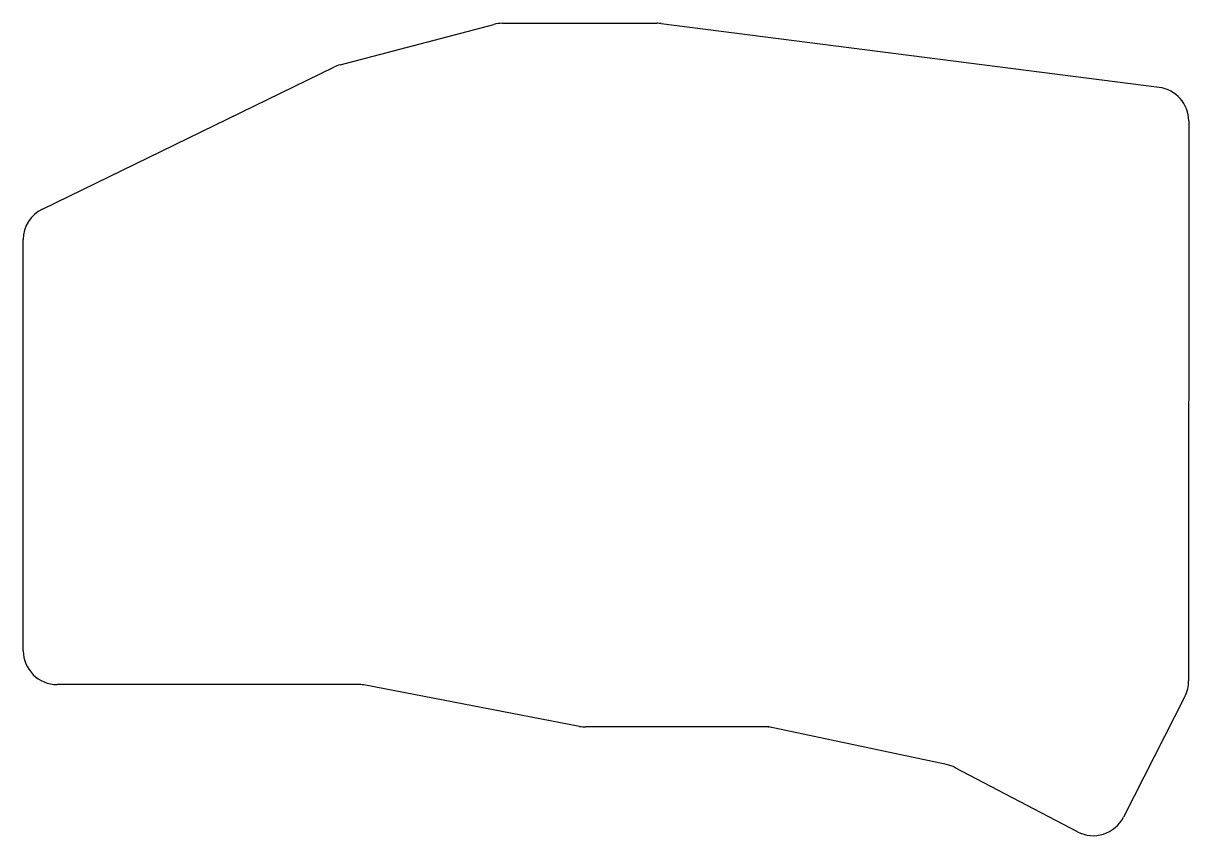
# Model space of a CAD drawing. Header units: millimetres. Extents: x 139 to 276, y -178 to -82.
import ezdxf

# ---------------------------------------------------------------- set-up
doc = ezdxf.new("R2010")
doc.units = ezdxf.units.MM

msp = doc.modelspace()

# ---------------------------------------------------------------- linework, layer by layer
for p, q in [((176.38, -87.4), (194.5, -82.63)), ((195.52, -82.5), (213.75, -82.5)), ((214.25, -82.53), (273.01, -90.05)), ((141.25, -104.41), (175.65, -87.67)), ((276.5, -94.02), (276.49, -160.07)), ((139, -156.5), (139, -108)), ((178.62, -160.5), (143, -160.5)), ((204.63, -165.43), (179.37, -160.57)), ((276.05, -161.89), (268.79, -176.14)), ((227, -165.5), (205.38, -165.5)), ((247.92, -169.93), (226.94, -165.47)), ((226.94, -165.47), (227, -165.5)), ((263.37, -177.86), (248.94, -170.3))]:
    msp.add_line(p, q)
for centre, start, end in [((195.52, -86.5), 90, 104.7436), ((213.75, -86.5), 82.7058, 90), ((177.4, -91.27), 104.7436, 115.9423), ((272.5, -94.02), 359.9924, 82.7058), ((143, -108), 115.9423, 180), ((143, -156.5), 180, 270), ((178.62, -164.5), 79.1145, 90), ((272.49, -160.07), 333, 359.9924), ((205.38, -161.5), 259.1145, 270), ((247.09, -173.84), 62.3274, 78), ((265.23, -174.32), 242.3274, 333)]:
    msp.add_arc(centre, 4, start, end)

doc.saveas('drawing.dxf')
